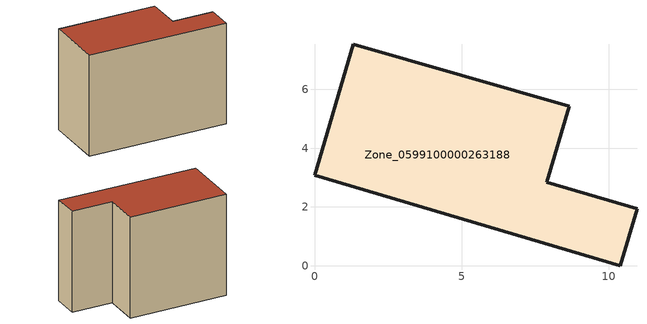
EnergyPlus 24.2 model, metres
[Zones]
Zone_0599100000263188
 floor ground (C_G): 0,3.08 1.31,7.53 8.65,5.43 7.9,2.83 10.97,1.94 10.4,0 z0
 wall outside (C_F): 1.31,7.53 0,3.08 10.4,0 10.97,1.94 7.9,2.83 8.65,5.43 1.31,7.53 z0:7.91
 roof outside (C_R): 0,3.08 10.4,0 10.97,1.94 7.9,2.83 8.65,5.43 1.31,7.53 z7.91
[BUILDING]
Pand.0599100000263188: North Axis=0; Terrain=City; Loads Convergence Tolerance Value=0.04; Temperature Convergence Tolerance Value=0.4; Solar Distribution=FullExterior; Maximum Number of Warmup Days=25; Minimum Number of Warmup Days=1
[Site:Location]
Rotterdam.The.Hague.AP_ZH_NLD Design_Conditions: Latitude=51.96; Longitude=4.45; Time Zone=1; Elevation=-4.5
[SITE:GROUNDTEMPERATURE:BUILDINGSURFACE]
18, 18, 18, 18, 18, 18, 18, 18, 18, 18, 18, 18
[MATERIAL] Thermal Absorptance=0.9; Solar Absorptance=0.7; Visible Absorptance=0.7
Name | Roughness | Thickness | Conductivity | Density | Specific Heat
G.TI.1946 | MediumSmooth | 0.15 | 1 | 540 | 1210
F.TI.1946 | Rough | 0.3 | 0.857143 | 1920 | 840
R.TI.1946 | MediumRough | 0.2 | 0.1 | 1500 | 1000
[CONSTRUCTION]
C_G: G.TI.1946
C_F: F.TI.1946
C_R: R.TI.1946
[ZONE]
Zone_0599100000263188: Type=1; Multiplier=1; Ceiling Height=Autocalculate; Volume=Autocalculate; Floor Area=autocalculate; Part of Total Floor Area=Yes
[ZONEINFILTRATION:DESIGNFLOWRATE]
Infil_Zone_0599100000263188: Zone or ZoneList or Space or SpaceList=Zone_0599100000263188; Schedule=AlwaysOn; Design Flow Rate Calculation Method=Flow/Area; Flow Rate per Floor Area=0.003; Constant Term Coefficient=1; Temperature Term Coefficient=0; Velocity Term Coefficient=0; Velocity Squared Term Coefficient=0
[HVACTEMPLATE:ZONE:IDEALLOADSAIRSYSTEM]
Zone_0599100000263188: Maximum Heating Supply Air Temperature=50; Minimum Cooling Supply Air Temperature=13; Maximum Heating Supply Air Humidity Ratio=0.0156; Minimum Cooling Supply Air Humidity Ratio=0.0077; Heating Limit=NoLimit; Cooling Limit=NoLimit; Dehumidification Control Type=ConstantSensibleHeatRatio; Cooling Sensible Heat Ratio=0.7; Dehumidification Setpoint=60; Humidification Control Type=None; Humidification Setpoint=30; Outdoor Air Method=None; Outdoor Air Flow Rate per Person=0.00944; Outdoor Air Flow Rate per Zone Floor Area=0; Outdoor Air Flow Rate per Zone=0; Demand Controlled Ventilation Type=None; Outdoor Air Economizer Type=NoEconomizer; Heat Recovery Type=None; Sensible Heat Recovery Effectiveness=0.7; Latent Heat Recovery Effectiveness=0.65
[ZONECONTROL:THERMOSTAT]
ThermostatControl_Zone_0599100000263188: Zone or ZoneList=Zone_0599100000263188; Control Type Schedule=DualSetpointControlType; Control 1=Thermostat_Zone_0599100000263188; Temperature Difference Between Cutout And Setpoint=0
[THERMOSTATSETPOINT:DUALSETPOINT]
Thermostat_Zone_0599100000263188: Heating Setpoint Temperature Schedule=HeatingSetpoint_Zone_0599100000263188; Cooling Setpoint Temperature Schedule=CoolingSetpoint_Zone_0599100000263188
[SCHEDULE:COMPACT]
HeatingSetpoint_Zone_0599100000263188: Through: 12/31, For: AllDays, Until: 24:00, 21
CoolingSetpoint_Zone_0599100000263188: Through: 12/31, For: AllDays, Until: 24:00, 24
DualSetpointControlType: Through: 12/31, For: AllDays, Until: 24:00, 4
AlwaysOn: Through: 12/31, For: AllDays, Until: 24:00, 1
